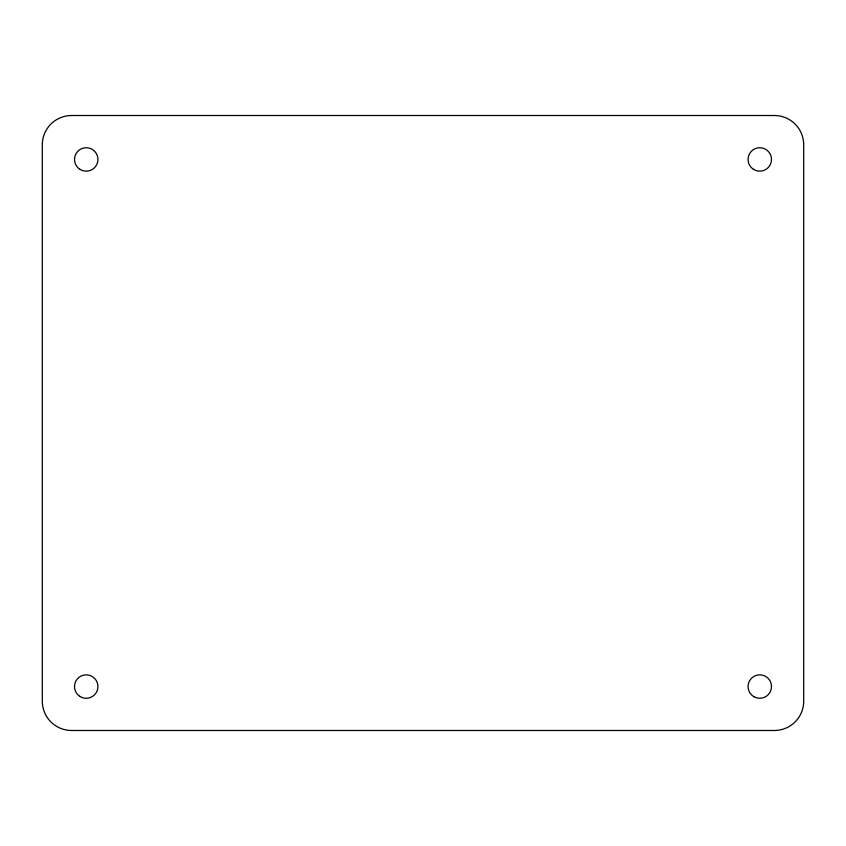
<?xml version="1.0" encoding="UTF-8"?>
<svg xmlns="http://www.w3.org/2000/svg" width="846" height="846" viewBox="0 0 846 846"><rect width="100%" height="100%" fill="white"/><g stroke="black" fill="none" stroke-linecap="round" stroke-linejoin="round"><path stroke-width="1.27" d="M774.418 115.511L71.582 115.511A29.282 29.282 0 0 0 42.3 144.793L42.3 701.207A29.282 29.282 0 0 0 71.582 730.489L774.418 730.489A29.282 29.282 0 0 0 803.7 701.207L803.7 144.793A29.282 29.282 0 0 0 774.418 115.511M79.746 169.2A11.717 11.717 0 0 0 97.914 160.169A11.717 11.717 0 0 0 81.015 148.949A11.717 11.717 0 0 0 79.746 169.2M753.289 169.2A11.717 11.717 0 0 0 771.467 160.169A11.717 11.717 0 0 0 754.569 148.949A11.717 11.717 0 0 0 753.289 169.2M753.913 696.702A11.717 11.717 0 0 0 771.489 686.561A11.717 11.717 0 0 0 753.913 676.419A11.717 11.717 0 0 0 753.913 696.702M79.746 696.321A11.717 11.717 0 0 0 97.914 687.301A11.717 11.717 0 0 0 81.015 676.07A11.717 11.717 0 0 0 79.746 696.321"/></g></svg>
